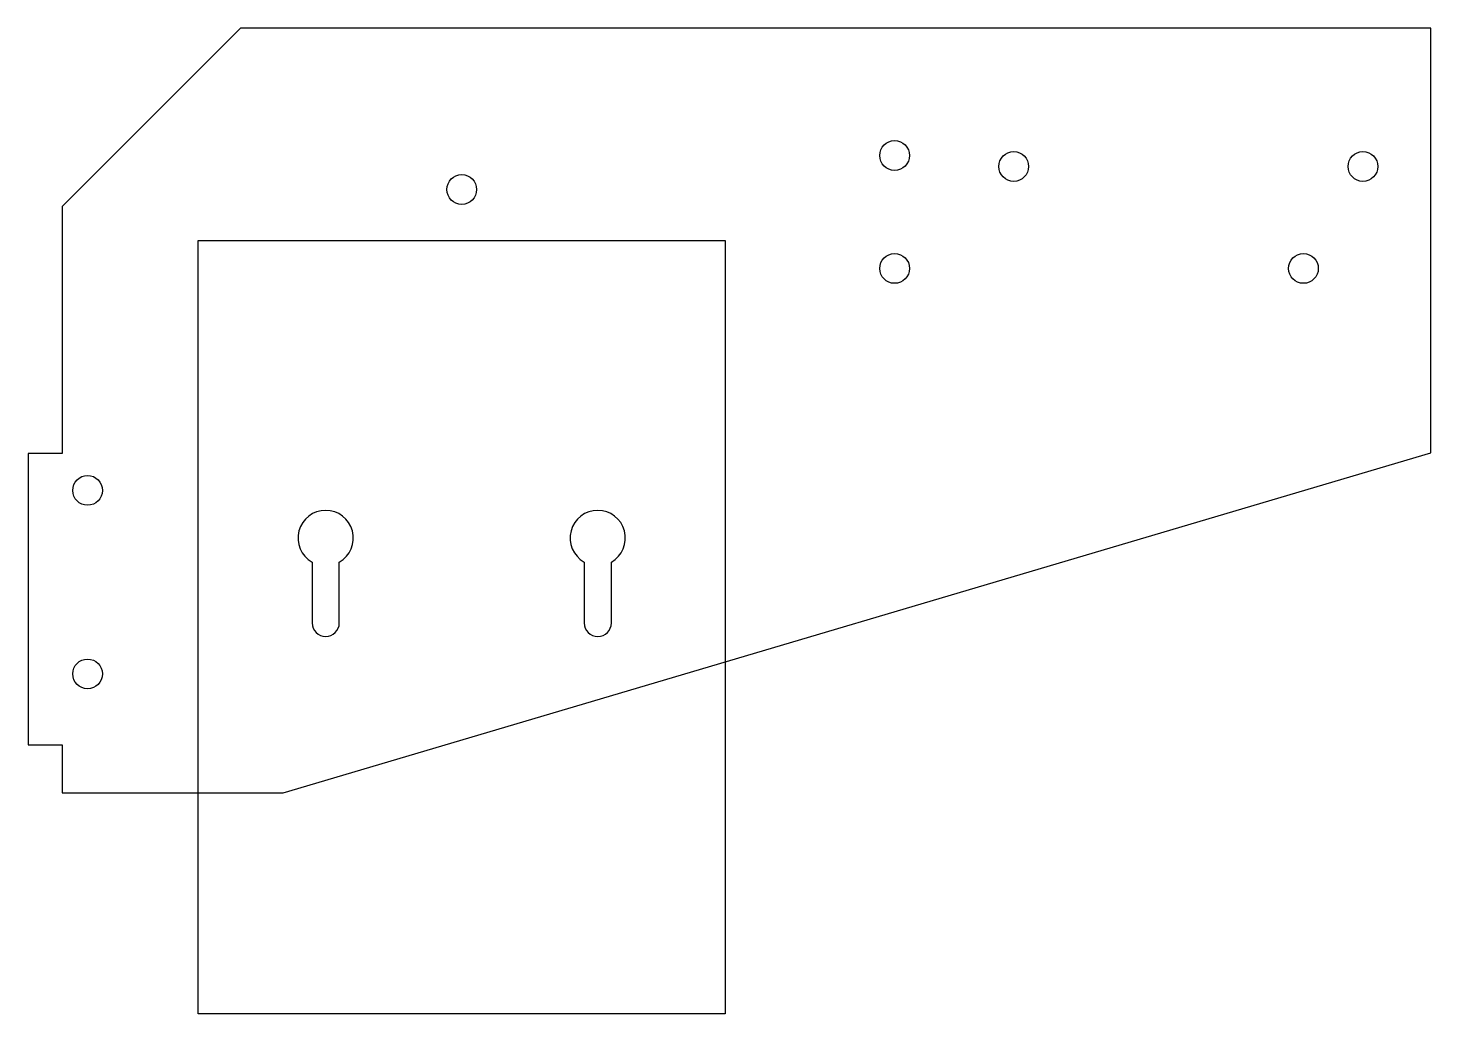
# Model space of a CAD drawing. Header units: millimetres. Extents: x 26 to 191, y -32 to 84.
import ezdxf

# ---------------------------------------------------------------- set-up
doc = ezdxf.new("R2010")
doc.units = ezdxf.units.MM
doc.layers.get('0').update_dxf_attribs({"linetype": 'CONTINUOUS'})

msp = doc.modelspace()

# ---------------------------------------------------------------- linework, layer by layer
for p, q in [((45.76, -32.04), (45.76, 58.96)), ((45.76, 58.96), (107.76, 58.96)), ((107.76, 58.96), (107.76, -32.04)), ((107.76, -32.04), (45.76, -32.04))]:
    msp.add_line(p, q)
msp.add_lwpolyline([(29.76, 62.96), (29.76, 33.9), (25.76, 33.9), (25.76, -0.39), (29.76, -0.39), (29.76, -6.04), (55.76, -6.04), (190.76, 33.96), (190.76, 83.96), (50.76, 83.96)], close=True)
for points in [[(59.16, 13.96, 1), (62.36, 13.96), (62.36, 21.13, 3.799293), (59.16, 21.13)], [(91.16, 13.96, 1), (94.36, 13.96), (94.36, 21.13, 3.799293), (91.16, 21.13)]]:
    msp.add_lwpolyline(points, format="xyb", close=True)
for centre in [(127.68, 68.96), (141.68, 67.67), (182.76, 67.67), (76.76, 64.96), (127.68, 55.67), (175.76, 55.67), (32.76, 29.56), (32.76, 7.96)]:
    msp.add_circle(centre, 1.75)

doc.saveas('drawing.dxf')
